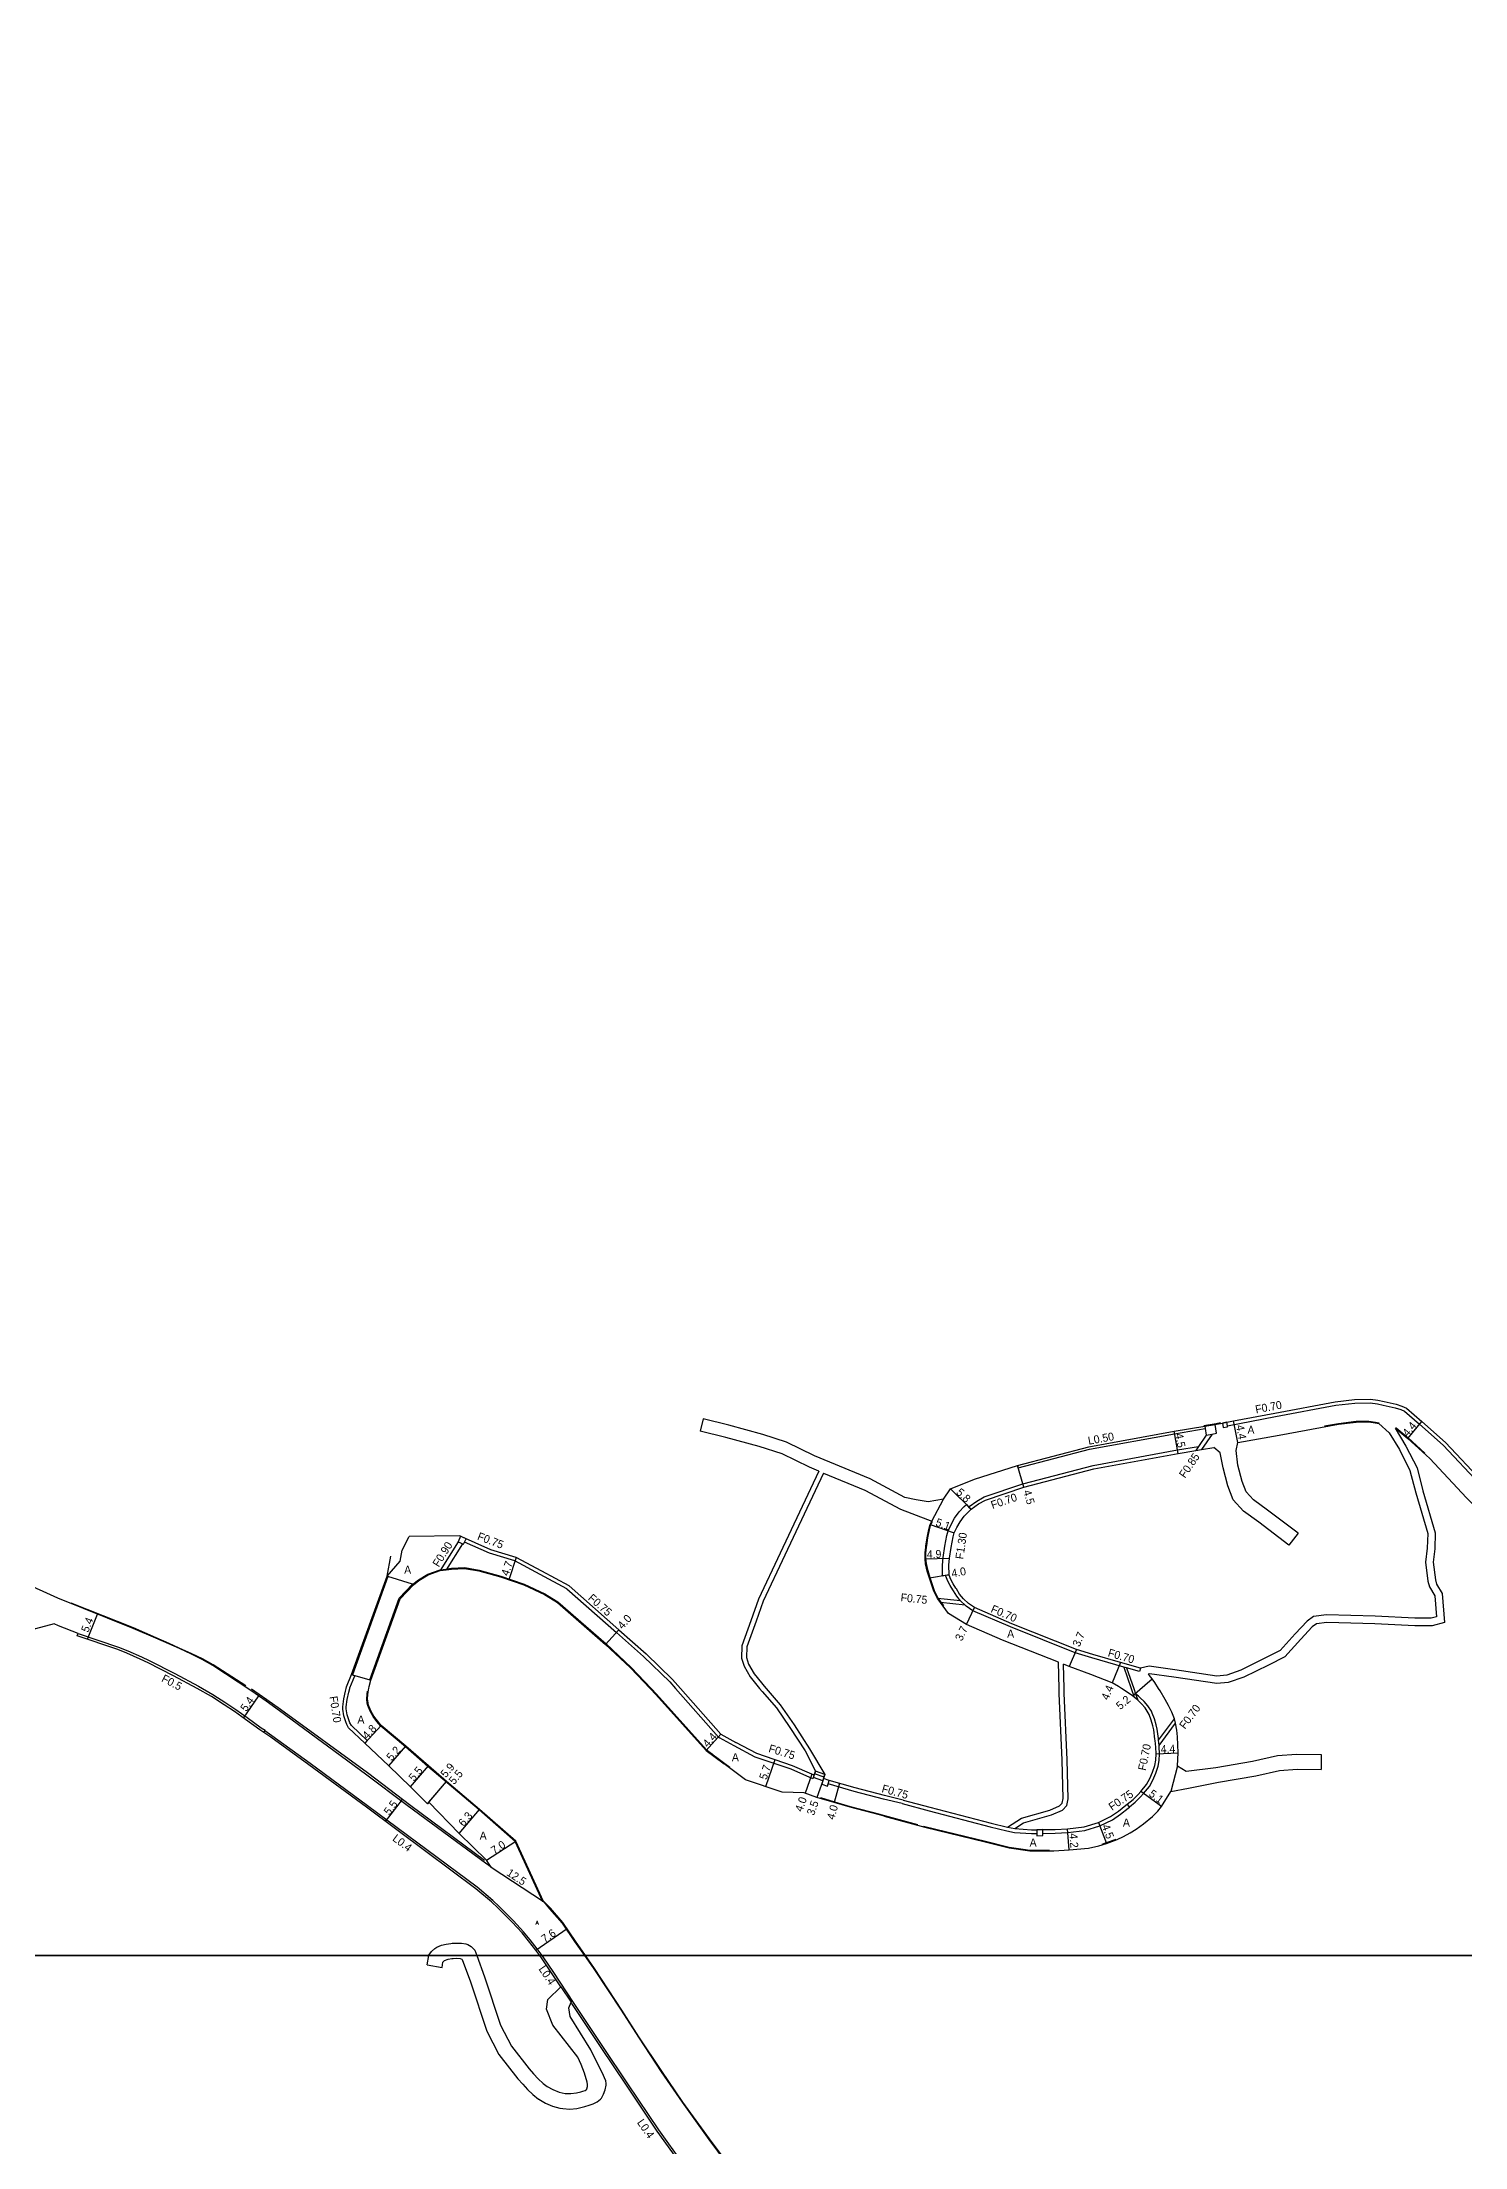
# Model space of a CAD drawing. Header units: metres. Extents: x -20000 to -16000, y -99000 to -96000.
# Drawn here: x -17908.3 to -17623.8, y -97838.3 to -97417.5 of the extents above; entities that cross this region are included whole.
import ezdxf

# ---------------------------------------------------------------- set-up
doc = ezdxf.new("R2010")
doc.units = ezdxf.units.M
doc.header["$LTSCALE"] = 2.5
for name, color, linetype in [('その他', 7, 'Continuous'), ('側溝・桝', 7, 'Continuous'), ('図郭', 7, 'Continuous'), ('幅員', 7, 'Continuous'), ('歩道・分離帯・安全施設', 7, 'Continuous'), ('舗装', 7, 'Continuous'), ('道路', 7, 'Continuous')]:
    doc.layers.add(name, color=color, linetype=linetype)
doc.styles.get("Standard").update_dxf_attribs({"font": ''})
doc.styles.add('YOKO_DECO', font='txt.shx', dxfattribs={"bigfont": 'extfont.shx'})
doc.styles.get('Standard').set_extended_font_data('@MS PGothic')

msp = doc.modelspace()

# ---------------------------------------------------------------- linework, layer by layer
at = {"layer": 'その他', "flags": 128}
for points in [[(-17754.08, -97764.42), (-17753.65, -97763.16)], [(-17752.2, -97765.09), (-17754.08, -97764.42)], [(-17751.94, -97764.34), (-17753.83, -97763.69)], [(-17751.76, -97763.81), (-17753.65, -97763.16)], [(-17752.2, -97765.09), (-17751.76, -97763.81)]]:
    msp.add_lwpolyline(points, dxfattribs=at)
at = {"layer": '側溝・桝', "flags": 128}
for points in [[(-17671.27, -97694.07), (-17661.68, -97692.26), (-17649.59, -97690), (-17645.79, -97689.56), (-17642.71, -97689.49), (-17641.28, -97689.69), (-17640.09, -97689.95), (-17638.89, -97690.21), (-17637.72, -97690.48), (-17636.61, -97690.82), (-17635.84, -97691.17), (-17632.87, -97693.74), (-17628.12, -97697.96), (-17620.74, -97705.81), (-17613.12, -97713.77), (-17609.68, -97716.65), (-17607.24, -97718.36), (-17606.33, -97718.74), (-17606.03, -97718.84), (-17604.87, -97719.17), (-17604.69, -97719.22), (-17602.32, -97719.72), (-17600.62, -97719.97), (-17600, -97720.02)], [(-17713.1, -97702.52), (-17698.86, -97698.8), (-17681.83, -97695.68), (-17675.71, -97694.66)], [(-17674.32, -97695.74), (-17676.45, -97698.84)], [(-17723.02, -97710.28), (-17722.94, -97710.22), (-17721.41, -97709.14), (-17719.94, -97708.33), (-17712.17, -97705.69), (-17698.12, -97702.01), (-17681.24, -97698.93), (-17677.06, -97698.23)], [(-17675.49, -97695.94), (-17677.06, -97698.23), (-17677.61, -97699.03)], [(-17713.24, -97702.04), (-17713.1, -97702.52)], [(-17728.22, -97724.09), (-17728.23, -97724.03), (-17728.26, -97721.93), (-17728.14, -97720.4), (-17727.81, -97718.19), (-17727.38, -97716.01), (-17727.13, -97715.08), (-17726.54, -97713.82), (-17725.84, -97712.56), (-17724.9, -97711.3), (-17723.91, -97710.26), (-17723.45, -97709.86)], [(-17723.45, -97709.86), (-17723.02, -97710.28), (-17722.51, -97710.77)], [(-17825.09, -97717.3), (-17828.7, -97723.04)], [(-17824.26, -97717.67), (-17827.54, -97722.89)], [(-17803.38, -97726.69), (-17808.72, -97723.83), (-17813.79, -97721.11), (-17818.87, -97719.59), (-17823.86, -97717.36)], [(-17728.22, -97724.09), (-17727.62, -97723.98), (-17726.93, -97723.86)], [(-17688.82, -97743.25), (-17691.42, -97742.49), (-17692.01, -97742.33), (-17698.37, -97740.49), (-17701.69, -97739.49), (-17714.63, -97734.31), (-17722.21, -97731.06), (-17723.52, -97730.15), (-17723.75, -97729.94), (-17724.58, -97729.17), (-17724.64, -97729.09), (-17725.39, -97728.15), (-17726.07, -97727.08), (-17726.18, -97726.89), (-17726.7, -97726.04), (-17727.21, -97725.13), (-17727.58, -97724.14), (-17727.62, -97723.98)], [(-17803.38, -97726.69), (-17793.46, -97735.42), (-17788.06, -97740.23), (-17782.81, -97745.31), (-17781.65, -97746.61)], [(-17724.64, -97729.09), (-17729.28, -97728.62)], [(-17723.75, -97729.94), (-17728.67, -97729.44)], [(-17846.8, -97746.61), (-17846.76, -97746.48), (-17845.81, -97744.09)], [(-17846.27, -97743.9), (-17845.81, -97744.09)], [(-17692.01, -97742.33), (-17690.53, -97746.61)], [(-17691.42, -97742.49), (-17690, -97746.61)], [(-17688.63, -97742.57), (-17688.82, -97743.25)], [(-17843.3, -97757.03), (-17846.48, -97754.02), (-17846.77, -97753.5), (-17846.94, -97753.06), (-17847.3, -97751.89), (-17847.49, -97750.68), (-17847.51, -97750.3), (-17847.32, -97748.83), (-17846.98, -97747.32), (-17846.8, -97746.61)], [(-17781.65, -97746.61), (-17773.06, -97756.35), (-17772.83, -97756.47)], [(-17690.85, -97770.29), (-17689.69, -97769.33), (-17688.66, -97768.28), (-17688.03, -97767.62), (-17686.87, -97766.2), (-17686.18, -97764.92), (-17685.59, -97763.57), (-17685.13, -97762.17), (-17684.9, -97761.04), (-17684.82, -97759.66), (-17684.89, -97758.29), (-17684.93, -97758), (-17685.03, -97756.97), (-17685.07, -97756.64), (-17685.32, -97754.77), (-17685.5, -97753.91), (-17685.85, -97752.71), (-17686.29, -97751.54), (-17686.48, -97751.15), (-17687.18, -97750.08), (-17687.92, -97749.2), (-17688.71, -97748.47), (-17689.04, -97748.16), (-17689.63, -97747.71)], [(-17690.53, -97746.61), (-17689.93, -97748.35)], [(-17690, -97746.61), (-17689.63, -97747.71), (-17689.19, -97748.98)], [(-17685.03, -97756.97), (-17681.85, -97752.71)], [(-17684.93, -97758), (-17681.62, -97753.58)], [(-17843.3, -97757.03), (-17843.78, -97757.54)], [(-17754.08, -97764.42), (-17754.2, -97764.68), (-17758.5, -97762.76), (-17765.69, -97760.33), (-17769.91, -97758.11), (-17772.83, -97756.47)], [(-17736.31, -97769.64), (-17740.04, -97768.75), (-17745.89, -97767.19), (-17751.11, -97765.69)], [(-17736.31, -97769.64), (-17730.95, -97771.09), (-17718.73, -97774.27), (-17715.41, -97775.09)], [(-17708.2, -97775.59), (-17705.73, -97775.56), (-17703.21, -97775.44), (-17699.77, -97774.99), (-17696.79, -97774.09), (-17694.28, -97772.88), (-17692.62, -97771.76), (-17691.09, -97770.54), (-17690.82, -97770.33)], [(-17690.82, -97770.33), (-17690.85, -97770.29), (-17691.3, -97769.75)], [(-17715.41, -97775.09), (-17713.87, -97775.38)], [(-17715.23, -97774.36), (-17713.81, -97774.63)], [(-17713.87, -97775.38), (-17710.45, -97775.62), (-17709.4, -97775.61)]]:
    msp.add_lwpolyline(points, dxfattribs=at)
for points in [[(-17675.49, -97695.94), (-17674.32, -97695.74), (-17673.42, -97695.59), (-17673.72, -97693.82), (-17675.79, -97694.17), (-17675.71, -97694.66)], [(-17672.12, -97694.44), (-17671.23, -97694.27), (-17671.27, -97694.07), (-17671.4, -97693.39), (-17672.28, -97693.55)], [(-17825.14, -97717.28), (-17824.04, -97717.77), (-17823.55, -97716.67), (-17824.65, -97716.18)], [(-17750.89, -97764.98), (-17752.03, -97764.62), (-17752.39, -97765.76), (-17751.25, -97766.12)], [(-17709.4, -97776.06), (-17708.2, -97776.04), (-17708.2, -97775.59), (-17708.21, -97774.84), (-17709.41, -97774.86), (-17709.4, -97775.61)]]:
    msp.add_lwpolyline(points, close=True, dxfattribs=at)
at = {"layer": '側溝・桝'}
for points in [[(-17901.13, -97735.59), (-17893.03, -97738.35), (-17891.21, -97739.08), (-17888.48, -97740.29), (-17886.92, -97741.03), (-17881.79, -97743.61), (-17877.07, -97746.16), (-17874.2, -97747.8), (-17871.62, -97749.46), (-17869.59, -97750.81), (-17867.35, -97752.41), (-17864.5, -97754.47), (-17863.74, -97754.97), (-17864.03, -97755.4)], [(-17808.33, -97800), (-17809.29, -97798.68), (-17810.73, -97796.84), (-17812.03, -97795.24), (-17814.03, -97793.07), (-17816.91, -97790.21), (-17818.19, -97789.01), (-17821.35, -97786.34), (-17831.38, -97778.86), (-17843.23, -97770.06), (-17854.74, -97761.58), (-17862.36, -97756.05), (-17863.81, -97755.08)], [(-17780.14, -97841.65), (-17784.97, -97834.87), (-17791.16, -97825.68), (-17796.22, -97818.17), (-17802.04, -97809.38), (-17806.02, -97803.43), (-17808.15, -97800.25), (-17808.33, -97800)], [(-17804.59, -97806.27), (-17802.52, -97809.36)]]:
    msp.add_lwpolyline(points, dxfattribs=at)
at = {"layer": '図郭'}
for points in [[(-18400, -97800), (-17600, -97800), (-17600, -97200), (-18400, -97200)], [(-18400, -98400), (-17600, -98400), (-17600, -97800), (-18400, -97800)]]:
    msp.add_lwpolyline(points, close=True, dxfattribs=at)
at = {"layer": '幅員', "flags": 128}
for points in [[(-17681.12, -97699.62), (-17681.92, -97695.19)], [(-17669.21, -97697.45), (-17670.03, -97693.13)], [(-17635.2, -97696.61), (-17632.4, -97693.22)], [(-17711.97, -97706.36), (-17713.24, -97702.04)], [(-17726.66, -97706.72), (-17722.51, -97710.77)], [(-17730.71, -97713.8), (-17725.91, -97715.52)], [(-17813.5, -97720.41), (-17815.02, -97724.86)], [(-17731.74, -97720.67), (-17726.84, -97720.55)], [(-17726.93, -97723.86), (-17730.87, -97724.56)], [(-17723.45, -97733.79), (-17721.87, -97730.45)], [(-17795.64, -97737.82), (-17792.96, -97734.86)], [(-17701.45, -97738.83), (-17702.9, -97742.24)], [(-17692.62, -97741.42), (-17694.32, -97745.48)], [(-17843.78, -97757.54), (-17840.49, -97754.04)], [(-17839.01, -97762.05), (-17835.58, -97758.14)], [(-17775.54, -97759.01), (-17772.58, -97755.75)], [(-17834.64, -97766.25), (-17831.06, -97762.08)], [(-17761.8, -97760.85), (-17763.63, -97766.25)], [(-17685.52, -97759.65), (-17681.12, -97759.51)], [(-17831.26, -97769.67), (-17827.43, -97765.18)], [(-17831, -97769.36), (-17827.43, -97765.18)], [(-17754.4, -97763.77), (-17755.75, -97767.54)], [(-17752.2, -97765.09), (-17753.38, -97768.39)], [(-17748.82, -97765.57), (-17749.9, -97769.42)], [(-17684.48, -97770.21), (-17688.57, -97767.18)], [(-17824.93, -97775.59), (-17820.86, -97770.79)], [(-17702.93, -97778.88), (-17703.28, -97774.69)], [(-17697.06, -97773.39), (-17695.43, -97777.58)], [(-17819.43, -97780.97), (-17813.58, -97777.13)], [(-17818.49, -97782.32), (-17808.06, -97789.2)]]:
    msp.add_lwpolyline(points, dxfattribs=at)
at = {"layer": '幅員'}
for points in [[(-17899.27, -97736.77), (-17897.26, -97731.74)], [(-17690.28, -97748.09), (-17686.33, -97744.7)], [(-17868.05, -97752.54), (-17864.99, -97748.11)], [(-17839.63, -97773.22), (-17836.28, -97768.79)], [(-17809.6, -97798.92), (-17803.31, -97794.63)]]:
    msp.add_lwpolyline(points, dxfattribs=at)
at = {"layer": '歩道・分離帯・安全施設', "flags": 128}
for points in [[(-17675.97, -97694.04), (-17673.49, -97693.63), (-17672.67, -97693.47)], [(-17651.85, -97694.13), (-17649.04, -97693.61), (-17645.54, -97693.2), (-17643, -97693.14), (-17641.67, -97693.34), (-17640.93, -97693.51)], [(-17637.64, -97694.45), (-17637.52, -97694.51), (-17635.1, -97696.5), (-17631.76, -97699.57)], [(-17727.99, -97730.1), (-17728.55, -97729.35), (-17729.15, -97728.54), (-17729.85, -97727.07), (-17730.41, -97725.52), (-17730.73, -97724.52), (-17731.14, -97723.09), (-17731.47, -97721.65), (-17731.59, -97720.66), (-17731.58, -97719.53), (-17731.44, -97718.38), (-17731.41, -97718.11), (-17731.18, -97716.49), (-17730.86, -97714.9), (-17730.56, -97713.85), (-17730.25, -97713.22)], [(-17839.35, -97724.17), (-17838.61, -97720.19)], [(-17834.18, -97725.79), (-17833.08, -97724.88), (-17831.18, -97723.77), (-17828.74, -97722.89), (-17827.56, -97722.74), (-17826.44, -97722.59), (-17823.82, -97722.45), (-17820.93, -97722.96), (-17816.58, -97724.17), (-17811.95, -97725.75), (-17807.76, -97727.72), (-17805.19, -97729.3), (-17795.54, -97737.71), (-17790.55, -97742.41), (-17786.54, -97746.61)], [(-17834.18, -97725.79), (-17833.08, -97724.88), (-17831.18, -97723.77), (-17828.74, -97722.89), (-17827.56, -97722.74), (-17826.44, -97722.59), (-17823.82, -97722.45), (-17820.93, -97722.96), (-17816.58, -97724.17), (-17811.95, -97725.75), (-17807.76, -97727.72), (-17805.19, -97729.3), (-17795.54, -97737.71), (-17790.55, -97742.41), (-17786.54, -97746.61)], [(-17808.19, -97789.27), (-17813.7, -97777.22), (-17820.95, -97770.9), (-17831.16, -97762.19), (-17835.68, -97758.26), (-17840.6, -97754.15), (-17841.37, -97753.19), (-17842.09, -97752.2), (-17842.71, -97751.14), (-17843.17, -97750.02), (-17843.29, -97749.58), (-17843.4, -97748.69), (-17843.34, -97747.78), (-17843.25, -97747.18)], [(-17786.54, -97746.61), (-17785.45, -97747.75), (-17775.44, -97758.9), (-17774.27, -97759.76)], [(-17786.54, -97746.61), (-17785.45, -97747.75), (-17775.44, -97758.9), (-17771.81, -97761.58), (-17770.8, -97762.33)], [(-17752.67, -97768.44), (-17749.86, -97769.28), (-17746.7, -97770.18), (-17740.8, -97771.75), (-17739.86, -97771.98), (-17733.25, -97773.81)], [(-17732.02, -97774.15), (-17731.77, -97774.22), (-17719.66, -97777.12), (-17714.92, -97778.31), (-17711.67, -97778.78)], [(-17711.67, -97778.78), (-17710.78, -97778.91), (-17706.88, -97778.91)], [(-17696.35, -97777.71), (-17695.47, -97777.44), (-17693.51, -97776.74)]]:
    msp.add_lwpolyline(points, dxfattribs=at)
at = {"layer": '歩道・分離帯・安全施設'}
for points in [[(-17867.6, -97746.06), (-17874.13, -97741.91), (-17876.28, -97740.72), (-17878.37, -97739.7), (-17880.9, -97738.53), (-17882.95, -97737.61), (-17885.55, -97736.46), (-17890.08, -97734.51), (-17902.55, -97729.55)], [(-17819.87, -97781), (-17834.57, -97770.09), (-17843.27, -97763.51), (-17860.67, -97750.82), (-17863.37, -97748.87), (-17866.45, -97746.77)], [(-17799.64, -97800), (-17801.63, -97797.1), (-17804.17, -97793.38), (-17806.67, -97790.56), (-17808.16, -97788.99)], [(-17755.19, -97862.81), (-17760.74, -97855.52), (-17767.68, -97846.27), (-17774.82, -97836.68), (-17780.21, -97829.29), (-17784.38, -97823.11), (-17788.96, -97816.25), (-17792.38, -97810.91), (-17797.87, -97802.58), (-17799.64, -97800)]]:
    msp.add_lwpolyline(points, dxfattribs=at)
at = {"layer": '舗装'}
msp.add_lwpolyline([(-17730.39, -97713.15), (-17728.08, -97708.76)], dxfattribs=at)
at = {"layer": '舗装', "flags": 128}
msp.add_lwpolyline([(-17681.25, -97762.1), (-17682.6, -97767.23)], dxfattribs=at)
at = {"layer": '道路', "flags": 128}
for points in [[(-17728.08, -97708.76), (-17726.66, -97706.72), (-17721.83, -97704.78), (-17713.24, -97702.04), (-17698.97, -97698.31), (-17681.92, -97695.19), (-17675.79, -97694.17), (-17673.72, -97693.82), (-17673.47, -97693.78), (-17672.28, -97693.55), (-17671.4, -97693.39), (-17670.03, -97693.13), (-17661.81, -97691.57), (-17649.69, -97689.31), (-17645.84, -97688.86), (-17642.67, -97688.79), (-17641.16, -97689), (-17639.94, -97689.26), (-17638.74, -97689.53), (-17637.53, -97689.8), (-17636.36, -97690.16), (-17635.46, -97690.57), (-17632.4, -97693.22), (-17627.63, -97697.46), (-17620.23, -97705.33)], [(-17776.13, -97692.72), (-17776.72, -97695.15)], [(-17752.96, -97703.17), (-17754.85, -97702.38), (-17760.35, -97699.71), (-17764.89, -97698.26), (-17771.6, -97696.41), (-17776.72, -97695.15)], [(-17728.08, -97708.76), (-17731.15, -97709.27), (-17733.52, -97708.91), (-17735.81, -97708.4), (-17742.73, -97704.73), (-17753.82, -97700.1), (-17759.42, -97697.38), (-17764.17, -97695.86), (-17770.97, -97693.99), (-17776.13, -97692.72)], [(-17640.96, -97693.65), (-17638.91, -97695.49), (-17636.88, -97698.86), (-17634.75, -97703.05), (-17633.59, -97707.5), (-17631.21, -97715.66), (-17631.3, -97718.59), (-17631.65, -97721.37), (-17631.15, -97725.18), (-17630.88, -97726.32), (-17629.78, -97728.08), (-17629.44, -97732.31), (-17630.49, -97732.57), (-17633.75, -97732.57), (-17641.73, -97732.18), (-17651.42, -97731.92), (-17654.02, -97732.22), (-17655.3, -97733.15), (-17657.69, -97735.72), (-17660.7, -97739.05), (-17663.76, -97740.58), (-17668.59, -97742.97), (-17671.41, -97743.93), (-17673.36, -97744.14), (-17681.77, -97742.87), (-17686.92, -97742.17), (-17688.63, -97742.57)], [(-17637.71, -97694.58), (-17635.57, -97698.14), (-17633.34, -97702.51), (-17632.15, -97707.09), (-17629.7, -97715.47), (-17629.81, -97718.71), (-17630.13, -97721.37), (-17629.67, -97724.91), (-17629.48, -97725.73), (-17628.32, -97727.6), (-17627.84, -97733.45), (-17630.31, -97734.07), (-17633.78, -97734.07), (-17641.79, -97733.68), (-17651.36, -97733.42), (-17653.46, -97733.66), (-17654.3, -97734.27), (-17656.58, -97736.74), (-17659.78, -97740.26), (-17663.08, -97741.92), (-17668.01, -97744.36), (-17671.09, -97745.41), (-17673.4, -97745.65), (-17681.99, -97744.35), (-17686.84, -97743.7), (-17687.09, -97743.76)], [(-17669.21, -97697.45), (-17660.93, -97695.99), (-17649.02, -97693.76), (-17645.53, -97693.35), (-17643.01, -97693.29), (-17641.7, -97693.49), (-17640.96, -97693.65)], [(-17637.71, -97694.58), (-17637.6, -97694.63), (-17635.2, -97696.61), (-17630.79, -97700.66), (-17623.45, -97708.47), (-17615.46, -97716.35), (-17611.97, -97719.36), (-17609.07, -97721.57), (-17608.08, -97722.07), (-17607.67, -97722.24), (-17606.2, -97722.75), (-17605.78, -97722.88), (-17603.81, -97723.34), (-17601.81, -97723.66), (-17601.12, -97723.75), (-17600, -97723.83)], [(-17688.63, -97742.57), (-17692.62, -97741.42), (-17698.18, -97739.82), (-17701.45, -97738.83), (-17714.36, -97733.67), (-17721.87, -97730.45), (-17723.08, -97729.6), (-17724.07, -97728.69), (-17724.82, -97727.74), (-17725.47, -97726.71), (-17725.58, -97726.53), (-17726.1, -97725.69), (-17726.57, -97724.83), (-17726.91, -97723.93), (-17726.93, -97723.86), (-17726.96, -97721.98), (-17726.84, -97720.55), (-17726.53, -97718.41), (-17726.11, -97716.3), (-17725.91, -97715.52), (-17725.38, -97714.42), (-17724.74, -97713.27), (-17723.9, -97712.14), (-17723.01, -97711.2), (-17722.51, -97710.77), (-17721.04, -97709.73), (-17719.65, -97708.98), (-17711.97, -97706.36), (-17697.97, -97702.7), (-17681.12, -97699.62), (-17677.61, -97699.03), (-17676.45, -97698.84), (-17673.98, -97698.43)], [(-17658.95, -97717.93), (-17665, -97713.38), (-17668.05, -97711.18), (-17670.12, -97708.92), (-17671.15, -97706.12), (-17672.13, -97702.53), (-17672.71, -97699.51), (-17673.98, -97698.43)], [(-17657.14, -97715.53), (-17663.22, -97710.96), (-17666.05, -97708.92), (-17667.51, -97707.33), (-17668.29, -97705.21), (-17669.17, -97701.97), (-17669.49, -97699.05), (-17669.21, -97697.45)], [(-17752.96, -97703.17), (-17760.73, -97719.55), (-17765.07, -97728.77), (-17766.6, -97733.12), (-17768.36, -97738.12), (-17768.46, -97740.56), (-17767.94, -97742.18), (-17766.75, -97744.27), (-17764.83, -97746.61)], [(-17752.04, -97703.56), (-17759.81, -97719.96), (-17764.15, -97729.15), (-17765.55, -97733.14), (-17767.36, -97738.31), (-17767.46, -97740.43), (-17767.02, -97741.77), (-17765.92, -97743.7), (-17763.56, -97746.58), (-17763.53, -97746.61)], [(-17752.04, -97703.56), (-17743.8, -97706.99), (-17736.68, -97710.76), (-17731.27, -97712.8), (-17730.39, -97713.15)], [(-17839.35, -97724.17), (-17836.75, -97721.19), (-17836.32, -97718.94), (-17834.89, -97716.26)], [(-17802.95, -97726.07), (-17808.36, -97723.17), (-17813.5, -97720.41), (-17818.61, -97718.88), (-17824.87, -97716.08), (-17834.89, -97716.26)], [(-17705.07, -97741.38), (-17716.22, -97736.96), (-17723.45, -97733.79), (-17727.04, -97731.62), (-17728.67, -97729.44), (-17729.28, -97728.62), (-17729.99, -97727.13), (-17730.55, -97725.57), (-17730.87, -97724.56), (-17731.29, -97723.13), (-17731.62, -97721.68), (-17731.74, -97720.67), (-17731.73, -97719.52), (-17731.59, -97718.36), (-17731.56, -97718.09), (-17731.32, -97716.47), (-17731.01, -97714.86), (-17730.71, -97713.8), (-17730.39, -97713.15)], [(-17657.14, -97715.53), (-17658.95, -97717.93)], [(-17905.94, -97733.7), (-17909.68, -97734.67), (-17912.53, -97734.68), (-17914.3, -97734.45), (-17917.63, -97733.51), (-17926.01, -97730.01), (-17931.48, -97728.16), (-17936.68, -97725.71), (-17940.65, -97723.47)], [(-17846.46, -97743.83), (-17839.35, -97724.17)], [(-17846.46, -97743.83), (-17846.27, -97743.9), (-17839.16, -97724.24), (-17839.35, -97724.17)], [(-17846.27, -97743.9), (-17839.16, -97724.24)], [(-17834.23, -97725.76), (-17839.16, -97724.24), (-17846.27, -97743.9), (-17842.81, -97744.91), (-17836.9, -97728.56), (-17834.23, -97725.76)], [(-17839.16, -97724.24), (-17839.35, -97724.17)], [(-17834.08, -97725.9), (-17832.99, -97725.01), (-17831.12, -97723.91), (-17828.7, -97723.04), (-17827.54, -97722.89), (-17826.43, -97722.74), (-17823.83, -97722.6), (-17820.97, -97723.11), (-17816.63, -97724.31), (-17812.01, -97725.89), (-17807.84, -97727.85), (-17805.28, -97729.42), (-17795.64, -97737.82), (-17790.65, -97742.51), (-17786.74, -97746.61)], [(-17842.81, -97744.91), (-17836.9, -97728.56), (-17834.23, -97725.76)], [(-17842.62, -97744.98), (-17842.81, -97744.91), (-17836.9, -97728.56), (-17834.23, -97725.76), (-17834.08, -97725.9)], [(-17842.62, -97744.98), (-17836.72, -97728.67), (-17834.08, -97725.9)], [(-17834.08, -97725.9), (-17834.23, -97725.76)], [(-17802.95, -97726.07), (-17792.96, -97734.86), (-17787.55, -97739.68), (-17782.26, -97744.79), (-17780.65, -97746.61)], [(-17704.95, -97746.61), (-17705.07, -97741.38)], [(-17692.45, -97746.61), (-17693.05, -97746.24), (-17694.32, -97745.48), (-17698.58, -97743.81), (-17702.9, -97742.24), (-17704.06, -97741.78)], [(-17703.95, -97746.61), (-17704.06, -97741.78)], [(-17847.52, -97746.61), (-17847.43, -97746.26), (-17846.46, -97743.83)], [(-17846.27, -97743.9), (-17846.46, -97743.83)], [(-17843.01, -97746.61), (-17842.95, -97746.24), (-17842.62, -97744.98)], [(-17842.62, -97744.98), (-17842.81, -97744.91)], [(-17685.03, -97746.61), (-17685.8, -97745.41), (-17686.33, -97744.7), (-17686.88, -97743.99), (-17687.09, -97743.76)], [(-17818.49, -97782.32), (-17819.43, -97780.97), (-17824.93, -97775.59), (-17831, -97769.36), (-17831.26, -97769.67), (-17834.64, -97766.25), (-17839.01, -97762.05), (-17843.78, -97757.54), (-17847.04, -97754.46), (-17847.4, -97753.8), (-17847.6, -97753.3), (-17847.98, -97752.05), (-17848.19, -97750.76), (-17848.22, -97750.28), (-17848.01, -97748.71), (-17847.66, -97747.15), (-17847.52, -97746.61)], [(-17808.06, -97789.2), (-17813.58, -97777.13), (-17820.86, -97770.79), (-17827.43, -97765.18), (-17831.06, -97762.08), (-17835.58, -97758.14), (-17840.49, -97754.04), (-17841.25, -97753.1), (-17841.96, -97752.12), (-17842.57, -97751.08), (-17843.03, -97749.97), (-17843.15, -97749.55), (-17843.25, -97748.68), (-17843.19, -97747.8), (-17843.06, -97746.91), (-17843.01, -97746.61)], [(-17786.74, -97746.61), (-17785.56, -97747.85), (-17775.54, -97759.01), (-17771.9, -97761.7)], [(-17780.65, -97746.61), (-17772.58, -97755.75), (-17769.56, -97757.44)], [(-17764.83, -97746.61), (-17764.32, -97747.22), (-17761.48, -97750.5), (-17758.78, -97754.42), (-17755.71, -97759.09), (-17753.65, -97763.16), (-17753.92, -97763.94)], [(-17763.53, -97746.61), (-17760.69, -97749.88), (-17757.93, -97753.9), (-17754.85, -97758.65), (-17751.76, -97763.81), (-17752.03, -97764.62)], [(-17715.23, -97774.36), (-17712.46, -97772.55), (-17706.8, -97770.94), (-17704.87, -97770.1), (-17704.32, -97769.53), (-17704.12, -97768.61), (-17704.29, -97760.93), (-17704.93, -97747.6), (-17704.95, -97746.61)], [(-17713.81, -97774.63), (-17712.04, -97773.48), (-17706.46, -97771.88), (-17704.28, -97770.94), (-17703.41, -97770.02), (-17703.11, -97768.71), (-17703.29, -97760.9), (-17703.93, -97747.57), (-17703.95, -97746.61)], [(-17713.81, -97774.63), (-17710.43, -97774.87), (-17709.41, -97774.86), (-17708.21, -97774.84), (-17705.75, -97774.81), (-17703.28, -97774.69), (-17699.93, -97774.25), (-17697.06, -97773.39), (-17694.66, -97772.23), (-17693.07, -97771.15), (-17691.56, -97769.96), (-17691.3, -97769.75), (-17690.15, -97768.8), (-17689.15, -97767.78), (-17688.57, -97767.18), (-17687.47, -97765.82), (-17686.81, -97764.61), (-17686.25, -97763.32), (-17685.81, -97761.99), (-17685.6, -97760.95), (-17685.52, -97759.65), (-17685.59, -97758.35), (-17685.73, -97757.04), (-17685.76, -97756.72), (-17686.01, -97754.89), (-17686.18, -97754.07), (-17686.51, -97752.93), (-17686.93, -97751.82), (-17687.09, -97751.5), (-17687.74, -97750.49), (-17688.43, -97749.68), (-17689.19, -97748.98), (-17689.49, -97748.69), (-17689.93, -97748.35), (-17690.28, -97748.09), (-17691.29, -97747.33), (-17692.45, -97746.61)], [(-17681.25, -97762.1), (-17681.12, -97759.51), (-17681.28, -97756.27), (-17681.41, -97754.93), (-17681.62, -97753.58), (-17681.85, -97752.71), (-17682.38, -97751.34), (-17683.06, -97750.04), (-17683.72, -97748.84), (-17684.72, -97747.1), (-17685.03, -97746.61)], [(-17752.03, -97764.62), (-17752.2, -97765.09), (-17754.08, -97764.42), (-17753.92, -97763.94), (-17754.4, -97763.77), (-17758.22, -97762.06), (-17765.39, -97759.64), (-17769.56, -97757.44)], [(-17755.89, -97767.49), (-17760.31, -97767.37), (-17767.65, -97764.89), (-17771.9, -97761.7)], [(-17682.6, -97767.23), (-17679.06, -97766.57), (-17673.02, -97765.36), (-17665.61, -97764.07), (-17660.83, -97762.98), (-17657.34, -97762.74), (-17652.53, -97762.79)], [(-17681.25, -97762.1), (-17679.52, -97763.15), (-17673.56, -97762.4), (-17666.28, -97761.14), (-17661.27, -97760), (-17657.42, -97759.74), (-17652.5, -97759.79)], [(-17652.5, -97759.79), (-17652.53, -97762.79)], [(-17736.13, -97768.91), (-17739.86, -97768.02), (-17745.69, -97766.47), (-17750.89, -97764.98), (-17752.03, -97764.62)], [(-17739.9, -97772.12), (-17731.81, -97774.37), (-17719.7, -97777.26), (-17714.95, -97778.45), (-17710.79, -97779.06), (-17706, -97779.06), (-17702.93, -97778.88), (-17699.03, -97778.52), (-17696.96, -97778.05), (-17695.43, -97777.58), (-17693.33, -97776.83), (-17692.03, -97776.21), (-17690.74, -97775.5), (-17689.49, -97774.71), (-17688.05, -97773.68), (-17686.28, -97772.22), (-17685.2, -97771.12), (-17684.48, -97770.21), (-17682.6, -97767.23)], [(-17739.9, -97772.12), (-17740.84, -97771.9), (-17746.74, -97770.33), (-17749.9, -97769.42), (-17753.38, -97768.39), (-17755.89, -97767.49)], [(-17736.13, -97768.91), (-17730.76, -97770.37), (-17718.55, -97773.54), (-17715.23, -97774.36)], [(-17830.98, -97800), (-17830.96, -97799.92), (-17830.46, -97799.19), (-17829.8, -97798.58), (-17829.37, -97798.3), (-17828.48, -97797.92), (-17827.53, -97797.7), (-17826.56, -97797.58), (-17826.34, -97797.56), (-17825.41, -97797.51), (-17824.47, -97797.53), (-17823.56, -97797.69), (-17823.21, -97797.8), (-17822.5, -97798.2), (-17821.91, -97798.77), (-17821.77, -97798.95), (-17821.39, -97800)], [(-17831.3, -97801.88), (-17828.35, -97802.4)]]:
    msp.add_lwpolyline(points, dxfattribs=at)
at = {"layer": '道路'}
for points in [[(-17818.49, -97782.32), (-17819.68, -97781.54), (-17835.33, -97769.98), (-17843.65, -97763.77), (-17860.85, -97751.06), (-17863.52, -97749.13), (-17866.59, -97747), (-17874.19, -97742), (-17876.32, -97740.83), (-17878.43, -97739.78), (-17880.89, -97738.65), (-17882.97, -97737.69), (-17885.59, -97736.54), (-17890.12, -97734.59), (-17905.2, -97728.58), (-17920.41, -97721.68)], [(-17808.81, -97800), (-17809.6, -97798.92), (-17811.04, -97797.08), (-17812.32, -97795.5), (-17814.31, -97793.34), (-17817.18, -97790.49), (-17818.45, -97789.3), (-17821.59, -97786.64), (-17831.62, -97779.18), (-17843.46, -97770.37), (-17854.97, -97761.89), (-17862.58, -97756.37), (-17864.79, -97754.89), (-17867.65, -97752.82), (-17869.88, -97751.24), (-17871.9, -97749.89), (-17874.47, -97748.24), (-17877.32, -97746.61), (-17882.03, -97744.07), (-17887.14, -97741.49), (-17888.7, -97740.76), (-17891.41, -97739.56), (-17893.21, -97738.84), (-17901.31, -97736.07), (-17901.13, -97735.59), (-17905.03, -97734.12), (-17905.94, -97733.7)], [(-17808.06, -97789.2), (-17806.83, -97790.69), (-17804.31, -97793.53), (-17801.83, -97797.2), (-17799.86, -97800)], [(-17831.3, -97801.88), (-17830.98, -97800)], [(-17828.35, -97802.4), (-17828.17, -97801.36), (-17827.89, -97801.05), (-17827.83, -97801.02), (-17827.15, -97800.75), (-17826.42, -97800.62), (-17826.09, -97800.59), (-17825.4, -97800.56), (-17824.7, -97800.62), (-17824.36, -97800.73), (-17824.31, -97800.77), (-17822.68, -97805.26), (-17819.41, -97815.13), (-17816.99, -97819.76), (-17813.17, -97824.64), (-17812.22, -97825.73), (-17811.24, -97826.81), (-17810.2, -97827.81), (-17809.06, -97828.69), (-17808.99, -97828.74), (-17807.66, -97829.5), (-17806.25, -97830.1), (-17804.78, -97830.51), (-17804.17, -97830.62), (-17802.8, -97830.69), (-17801.42, -97830.57), (-17800.06, -97830.28), (-17799.77, -97830.2), (-17798.93, -97829.94), (-17798.09, -97829.63), (-17797.31, -97829.23), (-17796.64, -97828.7), (-17796.48, -97828.52), (-17796.04, -97827.7), (-17795.7, -97826.83), (-17795.53, -97825.92), (-17795.51, -97825.62), (-17795.61, -97825.03), (-17795.84, -97824.47), (-17796.05, -97823.99), (-17798.58, -97818.83), (-17802.71, -97812.18), (-17803.02, -97810.47), (-17802.52, -97809.36)], [(-17821.39, -97800), (-17819.85, -97804.28), (-17816.64, -97813.96), (-17814.46, -97818.13), (-17810.93, -97822.64), (-17810.04, -97823.65), (-17809.13, -97824.64), (-17808.15, -97825.56), (-17807.33, -97826.17), (-17806.18, -97826.81), (-17804.95, -97827.29), (-17803.74, -97827.56), (-17802.59, -97827.61), (-17801.43, -97827.46), (-17800.62, -97827.27), (-17800.18, -97827.14), (-17799.75, -97826.96), (-17799.41, -97826.69), (-17799.37, -97826.63), (-17799.23, -97826.22), (-17799.23, -97825.77), (-17799.29, -97825.32), (-17799.3, -97825.29), (-17799.83, -97823.52), (-17800.49, -97821.8), (-17801.22, -97820.32), (-17806.19, -97813.95), (-17807.47, -97810.76), (-17807.22, -97808.8), (-17804.59, -97806.27)], [(-17804.59, -97806.27), (-17806.35, -97803.65), (-17808.47, -97800.47), (-17808.81, -97800)], [(-17799.86, -97800), (-17797.98, -97802.68), (-17792.5, -97810.96), (-17789.07, -97816.3), (-17784.53, -97823.23), (-17780.34, -97829.35), (-17774.96, -97836.77), (-17767.83, -97846.37)], [(-17780.45, -97841.88), (-17785.29, -97835.1), (-17791.48, -97825.9), (-17796.54, -97818.38), (-17802.36, -97809.6), (-17802.52, -97809.36)]]:
    msp.add_lwpolyline(points, dxfattribs=at)

# ---------------------------------------------------------------- texts
at = {"layer": '側溝・桝'}
for s, rotation, p in [('F0.70', 10.714, (-17665.53, -97691.63)), ('L0.50', 10.3564, (-17699, -97697.89)), ('F0.85', 55.4793, (-17679.75, -97704.68)), ('F0.70', 18.8321, (-17718.25, -97710.76)), ('F0.75', 339.1874, (-17821.43, -97716.82)), ('F1.30', 81.6616, (-17724.11, -97720.86)), ('F0.90', 57.8746, (-17829.01, -97722.47)), ('F0.75', 318.6617, (-17799.28, -97728.75)), ('F0.75', 354.1904, (-17736.69, -97729.18)), ('F0.70', 336.7819, (-17718.73, -97731.3)), ('F0.70', 343.8815, (-17695.29, -97740.16)), ('F0.5', 332.577, (-17884.61, -97745.15)), ('F0.70', 278.8778, (-17850.87, -97748.26)), ('F0.70', 53.241, (-17679.75, -97754.86)), ('F0.75', 343.1659, (-17763.16, -97759.28)), ('F0.70', 78.4448, (-17687.61, -97763.13)), ('F0.75', 344.8219, (-17740.53, -97767.33)), ('F0.75', 34.1908, (-17694.34, -97771.11)), ('L0.4', 323.1371, (-17838.39, -97776.9)), ('L0.4', 304, (-17809.11, -97802.7)), ('L0.4', 305, (-17789.42, -97833.4))]:
    msp.add_text(s, height=1.6, rotation=rotation, dxfattribs=at).set_placement(p)
at = {"layer": '幅員'}
for s, rotation, p in [('4.5', 280.266, (-17681.72, -97695.73)), ('4.4', 280.7128, (-17669.56, -97694.07)), ('4.4', 50.5552, (-17635.18, -97696.37)), ('5.8', 315.6938, (-17725.66, -97707.56)), ('4.5', 286.398, (-17712.12, -97707.18)), ('5.1', 340.2449, (-17729.78, -97714.03)), ('4.9', 1.4812, (-17731.37, -97720.59)), ('4.7', 71.1536, (-17815.08, -97724.24)), ('4.0', 10.1781, (-17726.31, -97724.41)), ('5.4', 68, (-17899.12, -97735.53)), ('4.0', 47.8727, (-17792.24, -97734.88)), ('3.7', 64.5838, (-17724.38, -97737.26)), ('3.7', 67.0515, (-17700.86, -97738.43)), ('4.4', 67.2963, (-17695.11, -97749.07)), ('5.4', 55, (-17867.51, -97751.37)), ('5.2', 40.6379, (-17692.69, -97750.97)), ('4.8', 46.8215, (-17843.3, -97756.89)), ('5.2', 48.6466, (-17838.43, -97761.23)), ('4.4', 47.768, (-17775.21, -97758.5)), ('4.4', 1.8316, (-17684.59, -97759.55)), ('5.5', 49.3299, (-17833.97, -97765.31)), ('5.9', 49.5127, (-17827.59, -97764.58)), ('5.5', 49.5127, (-17825.93, -97765.94)), ('5.7', 71.3256, (-17763.46, -97764.99)), ('5.1', 323.4151, (-17687.13, -97767.98)), ('5.5', 53, (-17838.87, -97772.08)), ('6.3', 49.6692, (-17824.01, -97774.35)), ('4.0', 70.3166, (-17756.32, -97771.39)), ('3.5', 70.3166, (-17753.96, -97772.13)), ('4.0', 74.4395, (-17749.9, -97772.96)), ('4.2', 274.7119, (-17702.89, -97775.64)), ('4.5', 291.2589, (-17696.43, -97774.13)), ('7.0', 33.3224, (-17817.89, -97779.84)), ('12.5', 326.5922, (-17815.58, -97783.85)), ('7.6', 34, (-17807.81, -97797.53))]:
    msp.add_text(s, height=1.6, rotation=rotation, dxfattribs=at).set_placement(p)
at = {"layer": '舗装'}
for p in [(-17667.25, -97695.7), (-17835.92, -97723.67), (-17715.32, -97736.46), (-17845.27, -97753.62), (-17770.38, -97761.15), (-17820.82, -97776.83), (-17692.17, -97774.21), (-17710.82, -97778.21)]:
    msp.add_text('A', height=1.6, dxfattribs=at).set_placement(p)
at = {"layer": '舗装', "style": 'YOKO_DECO'}
msp.add_text('A', height=0.75, dxfattribs=at).set_placement((-17809.62, -97793.79, 225.73))

doc.saveas('drawing.dxf')
